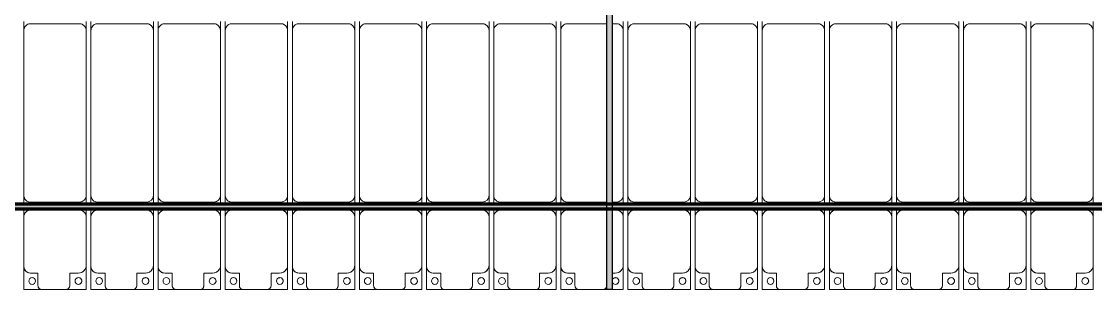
# Model space of a CAD drawing. Header units: millimetres. Extents: x -291190 to 146725, y 19759 to 185158.
# Drawn here: x -11923 to -3923, y 83792 to 85792 of the extents above; entities that cross this region are included whole.
import ezdxf

# ---------------------------------------------------------------- set-up
doc = ezdxf.new("R2010")
doc.units = ezdxf.units.MM
doc.layers.add('A-GENM', color=13, linetype='Continuous', lineweight=9)
doc.layers.add('S-BEAM', color=12, linetype='Continuous', lineweight=9)

# ---------------------------------------------------------------- blocks, each defined once
blk = doc.blocks.new('Dải phao đi lại kèm đỡ invester - DẢI PHAO ĐI LẠI-65799-KHUNG KẾT CẤU BÈ PIN 4')
at = {"layer": 'A-GENM', "color": 7}
for p, q in [((68758.4, 1312.2), (68911.8, 1312.2)), ((68758.4, 1129.7), (68758.4, 1312.2)), ((68758.4, 1312.2), (68758.4, 1129.7)), ((68911.8, 1312.2), (68758.4, 1312.2)), ((68881.8, 1282.2), (68881.8, 1189.7)), ((69088.2, 1312.2), (68911.8, 1312.2)), ((69088.2, 1312.2), (69223.4, 1312.2)), ((69223.4, 1312.2), (69088.2, 1312.2)), ((69118.2, 1189.7), (69118.2, 1282.2)), ((69223.4, 1312.2), (69223.4, 1139.7)), ((69223.4, 1139.7), (69223.4, 1312.2)), ((69258.4, 1312.2), (69411.8, 1312.2)), ((69258.4, 1129.7), (69258.4, 1312.2)), ((69258.4, 1312.2), (69258.4, 1129.7)), ((69411.8, 1312.2), (69258.4, 1312.2)), ((69381.8, 1282.2), (69381.8, 1189.7)), ((69588.2, 1312.2), (69411.8, 1312.2)), ((69588.2, 1312.2), (69723.4, 1312.2)), ((69723.4, 1312.2), (69588.2, 1312.2)), ((69618.2, 1189.7), (69618.2, 1282.2)), ((69723.4, 1312.2), (69723.4, 1139.7)), ((69723.4, 1139.7), (69723.4, 1312.2)), ((69758.4, 1312.2), (69911.8, 1312.2)), ((69758.4, 1129.7), (69758.4, 1312.2)), ((69758.4, 1312.2), (69758.4, 1129.7)), ((69911.8, 1312.2), (69758.4, 1312.2)), ((69881.8, 1282.2), (69881.8, 1189.7)), ((70088.2, 1312.2), (69911.8, 1312.2)), ((70088.2, 1312.2), (70223.4, 1312.2)), ((70223.4, 1312.2), (70088.2, 1312.2)), ((70118.2, 1189.7), (70118.2, 1282.2)), ((70223.4, 1312.2), (70223.4, 1139.7)), ((70223.4, 1139.7), (70223.4, 1312.2)), ((70258.4, 1312.2), (70411.8, 1312.2)), ((70258.4, 1129.7), (70258.4, 1312.2)), ((70258.4, 1312.2), (70258.4, 1129.7)), ((70411.8, 1312.2), (70258.4, 1312.2)), ((70381.8, 1282.2), (70381.8, 1189.7)), ((70588.2, 1312.2), (70411.8, 1312.2)), ((70588.2, 1312.2), (70723.4, 1312.2)), ((70723.4, 1312.2), (70588.2, 1312.2)), ((70618.2, 1189.7), (70618.2, 1282.2)), ((70723.4, 1312.2), (70723.4, 1139.7)), ((70723.4, 1139.7), (70723.4, 1312.2)), ((70758.4, 1312.2), (70911.8, 1312.2)), ((70758.4, 1129.7), (70758.4, 1312.2)), ((70758.4, 1312.2), (70758.4, 1129.7)), ((70911.8, 1312.2), (70758.4, 1312.2)), ((70881.8, 1282.2), (70881.8, 1189.7)), ((71088.2, 1312.2), (70911.8, 1312.2)), ((71088.2, 1312.2), (71223.4, 1312.2)), ((71223.4, 1312.2), (71088.2, 1312.2)), ((71118.2, 1189.7), (71118.2, 1282.2)), ((71223.4, 1312.2), (71223.4, 1139.7)), ((71223.4, 1139.7), (71223.4, 1312.2)), ((71258.4, 1312.2), (71411.8, 1312.2)), ((71258.4, 1129.7), (71258.4, 1312.2)), ((71258.4, 1312.2), (71258.4, 1129.7)), ((71411.8, 1312.2), (71258.4, 1312.2)), ((71381.8, 1282.2), (71381.8, 1189.7)), ((71588.2, 1312.2), (71411.8, 1312.2)), ((71588.2, 1312.2), (71723.4, 1312.2)), ((71723.4, 1312.2), (71588.2, 1312.2)), ((71618.2, 1189.7), (71618.2, 1282.2)), ((71723.4, 1312.2), (71723.4, 1139.7)), ((71723.4, 1139.7), (71723.4, 1312.2)), ((71758.4, 1312.2), (71911.8, 1312.2)), ((71758.4, 1129.7), (71758.4, 1312.2)), ((71758.4, 1312.2), (71758.4, 1129.7)), ((71911.8, 1312.2), (71758.4, 1312.2)), ((71881.8, 1282.2), (71881.8, 1189.7)), ((72088.2, 1312.2), (71911.8, 1312.2)), ((72088.2, 1312.2), (72223.4, 1312.2)), ((72223.4, 1312.2), (72088.2, 1312.2)), ((72118.2, 1189.7), (72118.2, 1282.2)), ((72223.4, 1312.2), (72223.4, 1139.7)), ((72223.4, 1139.7), (72223.4, 1312.2)), ((72258.4, 1312.2), (72341.4, 1312.2)), ((72258.4, 1129.7), (72258.4, 1312.2)), ((72258.4, 1312.2), (72258.4, 1129.7)), ((72341.4, 1312.2), (72258.4, 1312.2)), ((72381.4, 1312.2), (72411.8, 1312.2)), ((72411.8, 1312.2), (72381.4, 1312.2)), ((72381.8, 1282.2), (72381.8, 1189.7)), ((72588.2, 1312.2), (72411.8, 1312.2)), ((72588.2, 1312.2), (72723.4, 1312.2)), ((72723.4, 1312.2), (72588.2, 1312.2)), ((72618.2, 1189.7), (72618.2, 1282.2)), ((72723.4, 1312.2), (72723.4, 1139.7)), ((72723.4, 1139.7), (72723.4, 1312.2)), ((72758.4, 1312.2), (72911.8, 1312.2)), ((72758.4, 1129.7), (72758.4, 1312.2)), ((72758.4, 1312.2), (72758.4, 1129.7)), ((72911.8, 1312.2), (72758.4, 1312.2)), ((72881.8, 1282.2), (72881.8, 1189.7)), ((73088.2, 1312.2), (72911.8, 1312.2)), ((73088.2, 1312.2), (73223.4, 1312.2)), ((73223.4, 1312.2), (73088.2, 1312.2)), ((73118.2, 1189.7), (73118.2, 1282.2)), ((73223.4, 1312.2), (73223.4, 1139.7)), ((73223.4, 1139.7), (73223.4, 1312.2)), ((73258.4, 1312.2), (73411.8, 1312.2)), ((73258.4, 1129.7), (73258.4, 1312.2)), ((73258.4, 1312.2), (73258.4, 1129.7)), ((73411.8, 1312.2), (73258.4, 1312.2)), ((73381.8, 1282.2), (73381.8, 1189.7)), ((73588.2, 1312.2), (73411.8, 1312.2)), ((73588.2, 1312.2), (73723.4, 1312.2)), ((73723.4, 1312.2), (73588.2, 1312.2)), ((73618.2, 1189.7), (73618.2, 1282.2)), ((73723.4, 1312.2), (73723.4, 1139.7)), ((73723.4, 1139.7), (73723.4, 1312.2)), ((73758.4, 1312.2), (73911.8, 1312.2)), ((73758.4, 1129.7), (73758.4, 1312.2)), ((73758.4, 1312.2), (73758.4, 1129.7)), ((73911.8, 1312.2), (73758.4, 1312.2)), ((73881.8, 1282.2), (73881.8, 1189.7)), ((74088.2, 1312.2), (73911.8, 1312.2)), ((74088.2, 1312.2), (74223.4, 1312.2)), ((74223.4, 1312.2), (74088.2, 1312.2)), ((74118.2, 1189.7), (74118.2, 1282.2)), ((74223.4, 1312.2), (74223.4, 1139.7)), ((74223.4, 1139.7), (74223.4, 1312.2)), ((74258.4, 1312.2), (74411.8, 1312.2)), ((74258.4, 1129.7), (74258.4, 1312.2)), ((74258.4, 1312.2), (74258.4, 1129.7)), ((74411.8, 1312.2), (74258.4, 1312.2)), ((74381.8, 1282.2), (74381.8, 1189.7)), ((74588.2, 1312.2), (74411.8, 1312.2)), ((74588.2, 1312.2), (74723.4, 1312.2)), ((74723.4, 1312.2), (74588.2, 1312.2)), ((74618.2, 1189.7), (74618.2, 1282.2)), ((74723.4, 1312.2), (74723.4, 1139.7)), ((74723.4, 1139.7), (74723.4, 1312.2)), ((74758.4, 1312.2), (74911.8, 1312.2)), ((74758.4, 1129.7), (74758.4, 1312.2)), ((74758.4, 1312.2), (74758.4, 1129.7)), ((74911.8, 1312.2), (74758.4, 1312.2)), ((74881.8, 1282.2), (74881.8, 1189.7)), ((75088.2, 1312.2), (74911.8, 1312.2)), ((75088.2, 1312.2), (75223.4, 1312.2)), ((75223.4, 1312.2), (75088.2, 1312.2)), ((75118.2, 1189.7), (75118.2, 1282.2)), ((75223.4, 1312.2), (75223.4, 1139.7)), ((75223.4, 1139.7), (75223.4, 1312.2)), ((75258.4, 1312.2), (75411.8, 1312.2)), ((75258.4, 1129.7), (75258.4, 1312.2)), ((75258.4, 1312.2), (75258.4, 1129.7)), ((75411.8, 1312.2), (75258.4, 1312.2)), ((75381.8, 1282.2), (75381.8, 1189.7)), ((75588.2, 1312.2), (75411.8, 1312.2)), ((75588.2, 1312.2), (75723.4, 1312.2)), ((75723.4, 1312.2), (75588.2, 1312.2)), ((75618.2, 1189.7), (75618.2, 1282.2)), ((75723.4, 1312.2), (75723.4, 1139.7)), ((75723.4, 1139.7), (75723.4, 1312.2)), ((75758.4, 1312.2), (75911.8, 1312.2)), ((75758.4, 1129.7), (75758.4, 1312.2)), ((75758.4, 1312.2), (75758.4, 1129.7)), ((75911.8, 1312.2), (75758.4, 1312.2)), ((75881.8, 1282.2), (75881.8, 1189.7)), ((76088.2, 1312.2), (75911.8, 1312.2)), ((76088.2, 1312.2), (76223.4, 1312.2)), ((76223.4, 1312.2), (76088.2, 1312.2)), ((76118.2, 1189.7), (76118.2, 1282.2)), ((76223.4, 1312.2), (76223.4, 1139.7)), ((76223.4, 1139.7), (76223.4, 1312.2)), ((76258.4, 1312.2), (76411.8, 1312.2)), ((76258.4, 1129.7), (76258.4, 1312.2)), ((76258.4, 1312.2), (76258.4, 1129.7)), ((76411.8, 1312.2), (76258.4, 1312.2)), ((76381.8, 1282.2), (76381.8, 1189.7)), ((76588.2, 1312.2), (76411.8, 1312.2)), ((76588.2, 1312.2), (76723.4, 1312.2)), ((76723.4, 1312.2), (76588.2, 1312.2)), ((76618.2, 1189.7), (76618.2, 1282.2)), ((76723.4, 1312.2), (76723.4, 1139.7)), ((76723.4, 1139.7), (76723.4, 1312.2)), ((68758.4, 1129.7), (68758.4, 769.7)), ((68881.8, 1189.7), (68818.4, 1189.7)), ((69173.4, 1189.7), (69118.2, 1189.7)), ((69223.4, 769.7), (69223.4, 1139.7)), ((69258.4, 1129.7), (69258.4, 769.7)), ((69381.8, 1189.7), (69318.4, 1189.7)), ((69673.4, 1189.7), (69618.2, 1189.7)), ((69723.4, 769.7), (69723.4, 1139.7)), ((69758.4, 1129.7), (69758.4, 769.7)), ((69881.8, 1189.7), (69818.4, 1189.7)), ((70173.4, 1189.7), (70118.2, 1189.7)), ((70223.4, 769.7), (70223.4, 1139.7)), ((70258.4, 1129.7), (70258.4, 769.7)), ((70381.8, 1189.7), (70318.4, 1189.7)), ((70673.4, 1189.7), (70618.2, 1189.7)), ((70723.4, 769.7), (70723.4, 1139.7)), ((70758.4, 1129.7), (70758.4, 769.7)), ((70881.8, 1189.7), (70818.4, 1189.7)), ((71173.4, 1189.7), (71118.2, 1189.7)), ((71223.4, 769.7), (71223.4, 1139.7)), ((71258.4, 1129.7), (71258.4, 769.7)), ((71381.8, 1189.7), (71318.4, 1189.7)), ((71673.4, 1189.7), (71618.2, 1189.7)), ((71723.4, 769.7), (71723.4, 1139.7)), ((71758.4, 1129.7), (71758.4, 769.7)), ((71881.8, 1189.7), (71818.4, 1189.7)), ((72173.4, 1189.7), (72118.2, 1189.7)), ((72223.4, 769.7), (72223.4, 1139.7)), ((72258.4, 1129.7), (72258.4, 769.7)), ((72341.4, 1189.7), (72318.4, 1189.7)), ((72673.4, 1189.7), (72618.2, 1189.7)), ((72723.4, 769.7), (72723.4, 1139.7)), ((72758.4, 1129.7), (72758.4, 769.7)), ((72881.8, 1189.7), (72818.4, 1189.7)), ((73173.4, 1189.7), (73118.2, 1189.7)), ((73223.4, 769.7), (73223.4, 1139.7)), ((73258.4, 1129.7), (73258.4, 769.7)), ((73381.8, 1189.7), (73318.4, 1189.7)), ((73673.4, 1189.7), (73618.2, 1189.7)), ((73723.4, 769.7), (73723.4, 1139.7)), ((73758.4, 1129.7), (73758.4, 769.7)), ((73881.8, 1189.7), (73818.4, 1189.7)), ((74173.4, 1189.7), (74118.2, 1189.7)), ((74223.4, 769.7), (74223.4, 1139.7)), ((74258.4, 1129.7), (74258.4, 769.7)), ((74381.8, 1189.7), (74318.4, 1189.7)), ((74673.4, 1189.7), (74618.2, 1189.7)), ((74723.4, 769.7), (74723.4, 1139.7)), ((74758.4, 1129.7), (74758.4, 769.7)), ((74881.8, 1189.7), (74818.4, 1189.7)), ((75173.4, 1189.7), (75118.2, 1189.7)), ((75223.4, 769.7), (75223.4, 1139.7)), ((75258.4, 1129.7), (75258.4, 769.7)), ((75381.8, 1189.7), (75318.4, 1189.7)), ((75673.4, 1189.7), (75618.2, 1189.7)), ((75723.4, 769.7), (75723.4, 1139.7)), ((75758.4, 1129.7), (75758.4, 769.7)), ((75881.8, 1189.7), (75818.4, 1189.7)), ((76173.4, 1189.7), (76118.2, 1189.7)), ((76223.4, 769.7), (76223.4, 1139.7)), ((76258.4, 1129.7), (76258.4, 769.7)), ((76381.8, 1189.7), (76318.4, 1189.7)), ((76673.4, 1189.7), (76618.2, 1189.7)), ((76723.4, 769.7), (76723.4, 1139.7)), ((68758.4, 712.9), (68758.4, 769.7)), ((68758.4, 712.9), (68758.4, 769.7)), ((69223.4, 769.7), (69223.4, 712.9)), ((69223.4, 769.7), (69223.4, 712.9)), ((69258.4, 712.9), (69258.4, 769.7)), ((69258.4, 712.9), (69258.4, 769.7)), ((69723.4, 769.7), (69723.4, 712.9)), ((69723.4, 769.7), (69723.4, 712.9)), ((69758.4, 712.9), (69758.4, 769.7)), ((69758.4, 712.9), (69758.4, 769.7)), ((70223.4, 769.7), (70223.4, 712.9)), ((70223.4, 769.7), (70223.4, 712.9)), ((70258.4, 712.9), (70258.4, 769.7)), ((70258.4, 712.9), (70258.4, 769.7)), ((70723.4, 769.7), (70723.4, 712.9)), ((70723.4, 769.7), (70723.4, 712.9)), ((70758.4, 712.9), (70758.4, 769.7)), ((70758.4, 712.9), (70758.4, 769.7)), ((71223.4, 769.7), (71223.4, 712.9)), ((71223.4, 769.7), (71223.4, 712.9)), ((71258.4, 712.9), (71258.4, 769.7)), ((71258.4, 712.9), (71258.4, 769.7)), ((71723.4, 769.7), (71723.4, 712.9)), ((71723.4, 769.7), (71723.4, 712.9)), ((71758.4, 712.9), (71758.4, 769.7)), ((71758.4, 712.9), (71758.4, 769.7)), ((72223.4, 769.7), (72223.4, 712.9)), ((72223.4, 769.7), (72223.4, 712.9)), ((72258.4, 712.9), (72258.4, 769.7)), ((72258.4, 712.9), (72258.4, 769.7)), ((72723.4, 769.7), (72723.4, 712.9)), ((72723.4, 769.7), (72723.4, 712.9)), ((72758.4, 712.9), (72758.4, 769.7)), ((72758.4, 712.9), (72758.4, 769.7)), ((73223.4, 769.7), (73223.4, 712.9)), ((73223.4, 769.7), (73223.4, 712.9)), ((73258.4, 712.9), (73258.4, 769.7)), ((73258.4, 712.9), (73258.4, 769.7)), ((73723.4, 769.7), (73723.4, 712.9)), ((73723.4, 769.7), (73723.4, 712.9)), ((73758.4, 712.9), (73758.4, 769.7)), ((73758.4, 712.9), (73758.4, 769.7)), ((74223.4, 769.7), (74223.4, 712.9)), ((74223.4, 769.7), (74223.4, 712.9)), ((74258.4, 712.9), (74258.4, 769.7)), ((74258.4, 712.9), (74258.4, 769.7)), ((74723.4, 769.7), (74723.4, 712.9)), ((74723.4, 769.7), (74723.4, 712.9)), ((74758.4, 712.9), (74758.4, 769.7)), ((74758.4, 712.9), (74758.4, 769.7)), ((75223.4, 769.7), (75223.4, 712.9)), ((75223.4, 769.7), (75223.4, 712.9)), ((75258.4, 712.9), (75258.4, 769.7)), ((75258.4, 712.9), (75258.4, 769.7)), ((75723.4, 769.7), (75723.4, 712.9)), ((75723.4, 769.7), (75723.4, 712.9)), ((75758.4, 712.9), (75758.4, 769.7)), ((75758.4, 712.9), (75758.4, 769.7)), ((76223.4, 769.7), (76223.4, 712.9)), ((76223.4, 769.7), (76223.4, 712.9)), ((76258.4, 712.9), (76258.4, 769.7)), ((76258.4, 712.9), (76258.4, 769.7)), ((76723.4, 769.7), (76723.4, 712.9)), ((76723.4, 769.7), (76723.4, 712.9)), ((68758.4, 610.3), (68758.4, 672.9)), ((68758.4, 610.3), (68758.4, 672.9)), ((68808.4, 719.7), (69173.4, 719.7)), ((69173.4, 660.3), (68808.4, 660.3)), ((69223.4, 672.9), (69223.4, 610.3)), ((69223.4, 672.9), (69223.4, 610.3)), ((69258.4, 610.3), (69258.4, 672.9)), ((69258.4, 610.3), (69258.4, 672.9)), ((69308.4, 719.7), (69673.4, 719.7)), ((69673.4, 660.3), (69308.4, 660.3)), ((69723.4, 672.9), (69723.4, 610.3)), ((69723.4, 672.9), (69723.4, 610.3)), ((69758.4, 610.3), (69758.4, 672.9)), ((69758.4, 610.3), (69758.4, 672.9)), ((69808.4, 719.7), (70173.4, 719.7)), ((70173.4, 660.3), (69808.4, 660.3)), ((70223.4, 672.9), (70223.4, 610.3)), ((70223.4, 672.9), (70223.4, 610.3)), ((70258.4, 610.3), (70258.4, 672.9)), ((70258.4, 610.3), (70258.4, 672.9)), ((70308.4, 719.7), (70673.4, 719.7)), ((70673.4, 660.3), (70308.4, 660.3)), ((70723.4, 672.9), (70723.4, 610.3)), ((70723.4, 672.9), (70723.4, 610.3)), ((70758.4, 610.3), (70758.4, 672.9)), ((70758.4, 610.3), (70758.4, 672.9)), ((70808.4, 719.7), (71173.4, 719.7)), ((71173.4, 660.3), (70808.4, 660.3)), ((71223.4, 672.9), (71223.4, 610.3)), ((71223.4, 672.9), (71223.4, 610.3)), ((71258.4, 610.3), (71258.4, 672.9)), ((71258.4, 610.3), (71258.4, 672.9)), ((71308.4, 719.7), (71673.4, 719.7)), ((71673.4, 660.3), (71308.4, 660.3)), ((71723.4, 672.9), (71723.4, 610.3)), ((71723.4, 672.9), (71723.4, 610.3)), ((71758.4, 610.3), (71758.4, 672.9)), ((71758.4, 610.3), (71758.4, 672.9)), ((71808.4, 719.7), (72173.4, 719.7)), ((72173.4, 660.3), (71808.4, 660.3)), ((72223.4, 672.9), (72223.4, 610.3)), ((72223.4, 672.9), (72223.4, 610.3)), ((72258.4, 610.3), (72258.4, 672.9)), ((72258.4, 610.3), (72258.4, 672.9)), ((72308.4, 719.7), (72341.4, 719.7)), ((72341.4, 660.3), (72308.4, 660.3)), ((72381.4, 719.7), (72673.4, 719.7)), ((72673.4, 660.3), (72381.4, 660.3)), ((72723.4, 672.9), (72723.4, 610.3)), ((72723.4, 672.9), (72723.4, 610.3)), ((72758.4, 610.3), (72758.4, 672.9)), ((72758.4, 610.3), (72758.4, 672.9)), ((72808.4, 719.7), (73173.4, 719.7)), ((73173.4, 660.3), (72808.4, 660.3)), ((73223.4, 672.9), (73223.4, 610.3)), ((73223.4, 672.9), (73223.4, 610.3)), ((73258.4, 610.3), (73258.4, 672.9)), ((73258.4, 610.3), (73258.4, 672.9)), ((73308.4, 719.7), (73673.4, 719.7)), ((73673.4, 660.3), (73308.4, 660.3)), ((73723.4, 672.9), (73723.4, 610.3)), ((73723.4, 672.9), (73723.4, 610.3)), ((73758.4, 610.3), (73758.4, 672.9)), ((73758.4, 610.3), (73758.4, 672.9)), ((73808.4, 719.7), (74173.4, 719.7)), ((74173.4, 660.3), (73808.4, 660.3)), ((74223.4, 672.9), (74223.4, 610.3)), ((74223.4, 672.9), (74223.4, 610.3)), ((74258.4, 610.3), (74258.4, 672.9)), ((74258.4, 610.3), (74258.4, 672.9)), ((74308.4, 719.7), (74673.4, 719.7)), ((74673.4, 660.3), (74308.4, 660.3)), ((74723.4, 672.9), (74723.4, 610.3)), ((74723.4, 672.9), (74723.4, 610.3)), ((74758.4, 610.3), (74758.4, 672.9)), ((74758.4, 610.3), (74758.4, 672.9)), ((74808.4, 719.7), (75173.4, 719.7)), ((75173.4, 660.3), (74808.4, 660.3)), ((75223.4, 672.9), (75223.4, 610.3)), ((75223.4, 672.9), (75223.4, 610.3)), ((75258.4, 610.3), (75258.4, 672.9)), ((75258.4, 610.3), (75258.4, 672.9)), ((75308.4, 719.7), (75673.4, 719.7)), ((75673.4, 660.3), (75308.4, 660.3)), ((75723.4, 672.9), (75723.4, 610.3)), ((75723.4, 672.9), (75723.4, 610.3)), ((75758.4, 610.3), (75758.4, 672.9)), ((75758.4, 610.3), (75758.4, 672.9)), ((75808.4, 719.7), (76173.4, 719.7)), ((76173.4, 660.3), (75808.4, 660.3)), ((76223.4, 672.9), (76223.4, 610.3)), ((76223.4, 672.9), (76223.4, 610.3)), ((76258.4, 610.3), (76258.4, 672.9)), ((76258.4, 610.3), (76258.4, 672.9)), ((76308.4, 719.7), (76673.4, 719.7)), ((76673.4, 660.3), (76308.4, 660.3)), ((76723.4, 672.9), (76723.4, 610.3)), ((76723.4, 672.9), (76723.4, 610.3)), ((68758.4, 610.3), (68758.4, -620.3)), ((69223.4, -620.3), (69223.4, 610.3)), ((69258.4, 610.3), (69258.4, -620.3)), ((69723.4, -620.3), (69723.4, 610.3)), ((69758.4, 610.3), (69758.4, -620.3)), ((70223.4, -620.3), (70223.4, 610.3)), ((70258.4, 610.3), (70258.4, -620.3)), ((70723.4, -620.3), (70723.4, 610.3)), ((70758.4, 610.3), (70758.4, -620.3)), ((71223.4, -620.3), (71223.4, 610.3)), ((71258.4, 610.3), (71258.4, -620.3)), ((71723.4, -620.3), (71723.4, 610.3)), ((71758.4, 610.3), (71758.4, -620.3)), ((72223.4, -620.3), (72223.4, 610.3)), ((72258.4, 610.3), (72258.4, -620.3)), ((72723.4, -620.3), (72723.4, 610.3)), ((72758.4, 610.3), (72758.4, -620.3)), ((73223.4, -620.3), (73223.4, 610.3)), ((73258.4, 610.3), (73258.4, -620.3)), ((73723.4, -620.3), (73723.4, 610.3)), ((73758.4, 610.3), (73758.4, -620.3)), ((74223.4, -620.3), (74223.4, 610.3)), ((74258.4, 610.3), (74258.4, -620.3)), ((74723.4, -620.3), (74723.4, 610.3)), ((74758.4, 610.3), (74758.4, -620.3)), ((75223.4, -620.3), (75223.4, 610.3)), ((75258.4, 610.3), (75258.4, -620.3)), ((75723.4, -620.3), (75723.4, 610.3)), ((75758.4, 610.3), (75758.4, -620.3)), ((76223.4, -620.3), (76223.4, 610.3)), ((76258.4, 610.3), (76258.4, -620.3)), ((76723.4, -620.3), (76723.4, 610.3)), ((68758.4, -687.1), (68758.4, -620.3)), ((68758.4, -687.1), (68758.4, -620.3)), ((69223.4, -620.3), (69223.4, -687.1)), ((69223.4, -620.3), (69223.4, -687.1)), ((69258.4, -687.1), (69258.4, -620.3)), ((69258.4, -687.1), (69258.4, -620.3)), ((69723.4, -620.3), (69723.4, -687.1)), ((69723.4, -620.3), (69723.4, -687.1)), ((69758.4, -687.1), (69758.4, -620.3)), ((69758.4, -687.1), (69758.4, -620.3)), ((70223.4, -620.3), (70223.4, -687.1)), ((70223.4, -620.3), (70223.4, -687.1)), ((70258.4, -687.1), (70258.4, -620.3)), ((70258.4, -687.1), (70258.4, -620.3)), ((70723.4, -620.3), (70723.4, -687.1)), ((70723.4, -620.3), (70723.4, -687.1)), ((70758.4, -687.1), (70758.4, -620.3)), ((70758.4, -687.1), (70758.4, -620.3)), ((71223.4, -620.3), (71223.4, -687.1)), ((71223.4, -620.3), (71223.4, -687.1)), ((71258.4, -687.1), (71258.4, -620.3)), ((71258.4, -687.1), (71258.4, -620.3)), ((71723.4, -620.3), (71723.4, -687.1)), ((71723.4, -620.3), (71723.4, -687.1)), ((71758.4, -687.1), (71758.4, -620.3)), ((71758.4, -687.1), (71758.4, -620.3)), ((72223.4, -620.3), (72223.4, -687.1)), ((72223.4, -620.3), (72223.4, -687.1)), ((72258.4, -687.1), (72258.4, -620.3)), ((72258.4, -687.1), (72258.4, -620.3)), ((72723.4, -620.3), (72723.4, -687.1)), ((72723.4, -620.3), (72723.4, -687.1)), ((72758.4, -687.1), (72758.4, -620.3)), ((72758.4, -687.1), (72758.4, -620.3)), ((73223.4, -620.3), (73223.4, -687.1)), ((73223.4, -620.3), (73223.4, -687.1)), ((73258.4, -687.1), (73258.4, -620.3)), ((73258.4, -687.1), (73258.4, -620.3)), ((73723.4, -620.3), (73723.4, -687.1)), ((73723.4, -620.3), (73723.4, -687.1)), ((73758.4, -687.1), (73758.4, -620.3)), ((73758.4, -687.1), (73758.4, -620.3)), ((74223.4, -620.3), (74223.4, -687.1)), ((74223.4, -620.3), (74223.4, -687.1)), ((74258.4, -687.1), (74258.4, -620.3)), ((74258.4, -687.1), (74258.4, -620.3)), ((74723.4, -620.3), (74723.4, -687.1)), ((74723.4, -620.3), (74723.4, -687.1)), ((74758.4, -687.1), (74758.4, -620.3)), ((74758.4, -687.1), (74758.4, -620.3)), ((75223.4, -620.3), (75223.4, -687.1)), ((75223.4, -620.3), (75223.4, -687.1)), ((75258.4, -687.1), (75258.4, -620.3)), ((75258.4, -687.1), (75258.4, -620.3)), ((75723.4, -620.3), (75723.4, -687.1)), ((75723.4, -620.3), (75723.4, -687.1)), ((75758.4, -687.1), (75758.4, -620.3)), ((75758.4, -687.1), (75758.4, -620.3)), ((76223.4, -620.3), (76223.4, -687.1)), ((76223.4, -620.3), (76223.4, -687.1)), ((76258.4, -687.1), (76258.4, -620.3)), ((76258.4, -687.1), (76258.4, -620.3)), ((76723.4, -620.3), (76723.4, -687.1)), ((76723.4, -620.3), (76723.4, -687.1)), ((68808.4, -670.3), (69173.4, -670.3)), ((69308.4, -670.3), (69673.4, -670.3)), ((69808.4, -670.3), (70173.4, -670.3)), ((70308.4, -670.3), (70673.4, -670.3)), ((70808.4, -670.3), (71173.4, -670.3)), ((71308.4, -670.3), (71673.4, -670.3)), ((71808.4, -670.3), (72173.4, -670.3)), ((72308.4, -670.3), (72341.4, -670.3)), ((72381.4, -670.3), (72673.4, -670.3)), ((72808.4, -670.3), (73173.4, -670.3)), ((73308.4, -670.3), (73673.4, -670.3)), ((73808.4, -670.3), (74173.4, -670.3)), ((74308.4, -670.3), (74673.4, -670.3)), ((74808.4, -670.3), (75173.4, -670.3)), ((75308.4, -670.3), (75673.4, -670.3)), ((75808.4, -670.3), (76173.4, -670.3)), ((76308.4, -670.3), (76673.4, -670.3))]:
    blk.add_line(p, q, dxfattribs=at)
for centre, radius, start, end in [((68911.8, 1282.2), 30, 90, 180), ((68911.8, 1282.2), 30, 105, 165), ((68911.8, 1282.2), 30, 135, 165), ((68911.8, 1282.2), 30, 135, 165), ((68911.8, 1282.2), 30, 105, 120), ((68911.8, 1282.2), 30, 105, 120), ((69088.2, 1282.2), 30, 360, 90), ((69088.2, 1282.2), 30, 60, 75), ((69088.2, 1282.2), 30, 15, 75), ((69088.2, 1282.2), 30, 60, 75), ((69088.2, 1282.2), 30, 15, 30), ((69088.2, 1282.2), 30, 15, 30), ((69411.8, 1282.2), 30, 90, 180), ((69411.8, 1282.2), 30, 105, 165), ((69411.8, 1282.2), 30, 135, 165), ((69411.8, 1282.2), 30, 135, 165), ((69411.8, 1282.2), 30, 105, 120), ((69411.8, 1282.2), 30, 105, 120), ((69588.2, 1282.2), 30, 360, 90), ((69588.2, 1282.2), 30, 60, 75), ((69588.2, 1282.2), 30, 15, 75), ((69588.2, 1282.2), 30, 60, 75), ((69588.2, 1282.2), 30, 15, 30), ((69588.2, 1282.2), 30, 15, 30), ((69911.8, 1282.2), 30, 90, 180), ((69911.8, 1282.2), 30, 105, 165), ((69911.8, 1282.2), 30, 135, 165), ((69911.8, 1282.2), 30, 135, 165), ((69911.8, 1282.2), 30, 105, 120), ((69911.8, 1282.2), 30, 105, 120), ((70088.2, 1282.2), 30, 360, 90), ((70088.2, 1282.2), 30, 60, 75), ((70088.2, 1282.2), 30, 15, 75), ((70088.2, 1282.2), 30, 60, 75), ((70088.2, 1282.2), 30, 15, 30), ((70088.2, 1282.2), 30, 15, 30), ((70411.8, 1282.2), 30, 90, 180), ((70411.8, 1282.2), 30, 105, 165), ((70411.8, 1282.2), 30, 135, 165), ((70411.8, 1282.2), 30, 135, 165), ((70411.8, 1282.2), 30, 105, 120), ((70411.8, 1282.2), 30, 105, 120), ((70588.2, 1282.2), 30, 360, 90), ((70588.2, 1282.2), 30, 60, 75), ((70588.2, 1282.2), 30, 15, 75), ((70588.2, 1282.2), 30, 60, 75), ((70588.2, 1282.2), 30, 15, 30), ((70588.2, 1282.2), 30, 15, 30), ((70911.8, 1282.2), 30, 90, 180), ((70911.8, 1282.2), 30, 105, 165), ((70911.8, 1282.2), 30, 135, 165), ((70911.8, 1282.2), 30, 135, 165), ((70911.8, 1282.2), 30, 105, 120), ((70911.8, 1282.2), 30, 105, 120), ((71088.2, 1282.2), 30, 360, 90), ((71088.2, 1282.2), 30, 60, 75), ((71088.2, 1282.2), 30, 15, 75), ((71088.2, 1282.2), 30, 60, 75), ((71088.2, 1282.2), 30, 15, 30), ((71088.2, 1282.2), 30, 15, 30), ((71411.8, 1282.2), 30, 90, 180), ((71411.8, 1282.2), 30, 105, 165), ((71411.8, 1282.2), 30, 135, 165), ((71411.8, 1282.2), 30, 135, 165), ((71411.8, 1282.2), 30, 105, 120), ((71411.8, 1282.2), 30, 105, 120), ((71588.2, 1282.2), 30, 360, 90), ((71588.2, 1282.2), 30, 60, 75), ((71588.2, 1282.2), 30, 15, 75), ((71588.2, 1282.2), 30, 60, 75), ((71588.2, 1282.2), 30, 15, 30), ((71588.2, 1282.2), 30, 15, 30), ((71911.8, 1282.2), 30, 90, 180), ((71911.8, 1282.2), 30, 105, 165), ((71911.8, 1282.2), 30, 135, 165), ((71911.8, 1282.2), 30, 135, 165), ((71911.8, 1282.2), 30, 105, 120), ((71911.8, 1282.2), 30, 105, 120), ((72088.2, 1282.2), 30, 360, 90), ((72088.2, 1282.2), 30, 60, 75), ((72088.2, 1282.2), 30, 15, 75), ((72088.2, 1282.2), 30, 60, 75), ((72088.2, 1282.2), 30, 15, 30), ((72088.2, 1282.2), 30, 15, 30), ((72411.8, 1282.2), 30, 90, 180), ((72411.8, 1282.2), 30, 105, 165), ((72411.8, 1282.2), 30, 135, 165), ((72411.8, 1282.2), 30, 135, 165), ((72411.8, 1282.2), 30, 105, 120), ((72411.8, 1282.2), 30, 105, 120), ((72588.2, 1282.2), 30, 360, 90), ((72588.2, 1282.2), 30, 60, 75), ((72588.2, 1282.2), 30, 15, 75), ((72588.2, 1282.2), 30, 60, 75), ((72588.2, 1282.2), 30, 15, 30), ((72588.2, 1282.2), 30, 15, 30), ((72911.8, 1282.2), 30, 90, 180), ((72911.8, 1282.2), 30, 105, 165), ((72911.8, 1282.2), 30, 135, 165), ((72911.8, 1282.2), 30, 135, 165), ((72911.8, 1282.2), 30, 105, 120), ((72911.8, 1282.2), 30, 105, 120), ((73088.2, 1282.2), 30, 360, 90), ((73088.2, 1282.2), 30, 60, 75), ((73088.2, 1282.2), 30, 15, 75), ((73088.2, 1282.2), 30, 60, 75), ((73088.2, 1282.2), 30, 15, 30), ((73088.2, 1282.2), 30, 15, 30), ((73411.8, 1282.2), 30, 90, 180), ((73411.8, 1282.2), 30, 105, 165), ((73411.8, 1282.2), 30, 135, 165), ((73411.8, 1282.2), 30, 135, 165), ((73411.8, 1282.2), 30, 105, 120), ((73411.8, 1282.2), 30, 105, 120), ((73588.2, 1282.2), 30, 360, 90), ((73588.2, 1282.2), 30, 60, 75), ((73588.2, 1282.2), 30, 15, 75), ((73588.2, 1282.2), 30, 60, 75), ((73588.2, 1282.2), 30, 15, 30), ((73588.2, 1282.2), 30, 15, 30), ((73911.8, 1282.2), 30, 90, 180), ((73911.8, 1282.2), 30, 105, 165), ((73911.8, 1282.2), 30, 135, 165), ((73911.8, 1282.2), 30, 135, 165), ((73911.8, 1282.2), 30, 105, 120), ((73911.8, 1282.2), 30, 105, 120), ((74088.2, 1282.2), 30, 360, 90), ((74088.2, 1282.2), 30, 60, 75), ((74088.2, 1282.2), 30, 15, 75), ((74088.2, 1282.2), 30, 60, 75), ((74088.2, 1282.2), 30, 15, 30), ((74088.2, 1282.2), 30, 15, 30), ((74411.8, 1282.2), 30, 90, 180), ((74411.8, 1282.2), 30, 105, 165), ((74411.8, 1282.2), 30, 135, 165), ((74411.8, 1282.2), 30, 135, 165), ((74411.8, 1282.2), 30, 105, 120), ((74411.8, 1282.2), 30, 105, 120), ((74588.2, 1282.2), 30, 360, 90), ((74588.2, 1282.2), 30, 60, 75), ((74588.2, 1282.2), 30, 15, 75), ((74588.2, 1282.2), 30, 60, 75), ((74588.2, 1282.2), 30, 15, 30), ((74588.2, 1282.2), 30, 15, 30), ((74911.8, 1282.2), 30, 90, 180), ((74911.8, 1282.2), 30, 105, 165), ((74911.8, 1282.2), 30, 135, 165), ((74911.8, 1282.2), 30, 135, 165), ((74911.8, 1282.2), 30, 105, 120), ((74911.8, 1282.2), 30, 105, 120), ((75088.2, 1282.2), 30, 360, 90), ((75088.2, 1282.2), 30, 60, 75), ((75088.2, 1282.2), 30, 15, 75), ((75088.2, 1282.2), 30, 60, 75), ((75088.2, 1282.2), 30, 15, 30), ((75088.2, 1282.2), 30, 15, 30), ((75411.8, 1282.2), 30, 90, 180), ((75411.8, 1282.2), 30, 105, 165), ((75411.8, 1282.2), 30, 135, 165), ((75411.8, 1282.2), 30, 135, 165), ((75411.8, 1282.2), 30, 105, 120), ((75411.8, 1282.2), 30, 105, 120), ((75588.2, 1282.2), 30, 360, 90), ((75588.2, 1282.2), 30, 60, 75), ((75588.2, 1282.2), 30, 15, 75), ((75588.2, 1282.2), 30, 60, 75), ((75588.2, 1282.2), 30, 15, 30), ((75588.2, 1282.2), 30, 15, 30), ((75911.8, 1282.2), 30, 90, 180), ((75911.8, 1282.2), 30, 105, 165), ((75911.8, 1282.2), 30, 135, 165), ((75911.8, 1282.2), 30, 135, 165), ((75911.8, 1282.2), 30, 105, 120), ((75911.8, 1282.2), 30, 105, 120), ((76088.2, 1282.2), 30, 360, 90), ((76088.2, 1282.2), 30, 60, 75), ((76088.2, 1282.2), 30, 15, 75), ((76088.2, 1282.2), 30, 60, 75), ((76088.2, 1282.2), 30, 15, 30), ((76088.2, 1282.2), 30, 15, 30), ((76411.8, 1282.2), 30, 90, 180), ((76411.8, 1282.2), 30, 105, 165), ((76411.8, 1282.2), 30, 135, 165), ((76411.8, 1282.2), 30, 135, 165), ((76411.8, 1282.2), 30, 105, 120), ((76411.8, 1282.2), 30, 105, 120), ((76588.2, 1282.2), 30, 360, 90), ((76588.2, 1282.2), 30, 60, 75), ((76588.2, 1282.2), 30, 15, 75), ((76588.2, 1282.2), 30, 60, 75), ((76588.2, 1282.2), 30, 15, 30), ((76588.2, 1282.2), 30, 15, 30), ((68816.8, 1248.6), 25, 90, 270), ((68816.8, 1248.6), 25, 90, 255), ((68816.8, 1248.6), 25, 270, 90), ((68816.8, 1248.6), 25, 0, 90), ((68816.8, 1248.6), 25, 270, 285), ((68816.8, 1248.6), 25, 300, 345), ((69161.8, 1248.6), 25, 90, 270), ((69161.8, 1248.6), 25, 90, 180), ((69161.8, 1248.6), 25, 195, 255), ((69161.8, 1248.6), 25, 270, 90), ((69161.8, 1248.6), 25, 270, 90), ((69316.8, 1248.6), 25, 90, 270), ((69316.8, 1248.6), 25, 90, 255), ((69316.8, 1248.6), 25, 270, 90), ((69316.8, 1248.6), 25, 0, 90), ((69316.8, 1248.6), 25, 270, 285), ((69316.8, 1248.6), 25, 300, 345), ((69661.8, 1248.6), 25, 90, 270), ((69661.8, 1248.6), 25, 90, 180), ((69661.8, 1248.6), 25, 195, 255), ((69661.8, 1248.6), 25, 270, 90), ((69661.8, 1248.6), 25, 270, 90), ((69816.8, 1248.6), 25, 90, 270), ((69816.8, 1248.6), 25, 90, 255), ((69816.8, 1248.6), 25, 270, 90), ((69816.8, 1248.6), 25, 0, 90), ((69816.8, 1248.6), 25, 270, 285), ((69816.8, 1248.6), 25, 300, 345), ((70161.8, 1248.6), 25, 90, 270), ((70161.8, 1248.6), 25, 90, 180), ((70161.8, 1248.6), 25, 195, 255), ((70161.8, 1248.6), 25, 270, 90), ((70161.8, 1248.6), 25, 270, 90), ((70316.8, 1248.6), 25, 90, 270), ((70316.8, 1248.6), 25, 90, 255), ((70316.8, 1248.6), 25, 270, 90), ((70316.8, 1248.6), 25, 0, 90), ((70316.8, 1248.6), 25, 270, 285), ((70316.8, 1248.6), 25, 300, 345), ((70661.8, 1248.6), 25, 90, 270), ((70661.8, 1248.6), 25, 90, 180), ((70661.8, 1248.6), 25, 195, 255), ((70661.8, 1248.6), 25, 270, 90), ((70661.8, 1248.6), 25, 270, 90), ((70816.8, 1248.6), 25, 90, 270), ((70816.8, 1248.6), 25, 90, 255), ((70816.8, 1248.6), 25, 270, 90), ((70816.8, 1248.6), 25, 0, 90), ((70816.8, 1248.6), 25, 270, 285), ((70816.8, 1248.6), 25, 300, 345), ((71161.8, 1248.6), 25, 90, 270), ((71161.8, 1248.6), 25, 90, 180), ((71161.8, 1248.6), 25, 195, 255), ((71161.8, 1248.6), 25, 270, 90), ((71161.8, 1248.6), 25, 270, 90), ((71316.8, 1248.6), 25, 90, 270), ((71316.8, 1248.6), 25, 90, 255), ((71316.8, 1248.6), 25, 270, 90), ((71316.8, 1248.6), 25, 0, 90), ((71316.8, 1248.6), 25, 270, 285), ((71316.8, 1248.6), 25, 300, 345), ((71661.8, 1248.6), 25, 90, 270), ((71661.8, 1248.6), 25, 90, 180), ((71661.8, 1248.6), 25, 195, 255), ((71661.8, 1248.6), 25, 270, 90), ((71661.8, 1248.6), 25, 270, 90), ((71816.8, 1248.6), 25, 90, 270), ((71816.8, 1248.6), 25, 90, 255), ((71816.8, 1248.6), 25, 270, 90), ((71816.8, 1248.6), 25, 0, 90), ((71816.8, 1248.6), 25, 270, 285), ((71816.8, 1248.6), 25, 300, 345), ((72161.8, 1248.6), 25, 90, 270), ((72161.8, 1248.6), 25, 90, 180), ((72161.8, 1248.6), 25, 195, 255), ((72161.8, 1248.6), 25, 270, 90), ((72161.8, 1248.6), 25, 270, 90), ((72316.8, 1248.6), 25, 90, 270), ((72316.8, 1248.6), 25, 90, 255), ((72316.8, 1248.6), 25, 15, 90), ((72316.8, 1248.6), 25, 15, 90), ((72316.8, 1248.6), 25, 270, 345), ((72316.8, 1248.6), 25, 270, 285), ((72316.8, 1248.6), 25, 300, 345), ((72661.8, 1248.6), 25, 90, 270), ((72661.8, 1248.6), 25, 90, 180), ((72661.8, 1248.6), 25, 195, 255), ((72661.8, 1248.6), 25, 270, 90), ((72661.8, 1248.6), 25, 270, 90), ((72816.8, 1248.6), 25, 90, 270), ((72816.8, 1248.6), 25, 90, 255), ((72816.8, 1248.6), 25, 270, 90), ((72816.8, 1248.6), 25, 0, 90), ((72816.8, 1248.6), 25, 270, 285), ((72816.8, 1248.6), 25, 300, 345), ((73161.8, 1248.6), 25, 90, 270), ((73161.8, 1248.6), 25, 90, 180), ((73161.8, 1248.6), 25, 195, 255), ((73161.8, 1248.6), 25, 270, 90), ((73161.8, 1248.6), 25, 270, 90), ((73316.8, 1248.6), 25, 90, 270), ((73316.8, 1248.6), 25, 90, 255), ((73316.8, 1248.6), 25, 270, 90), ((73316.8, 1248.6), 25, 0, 90), ((73316.8, 1248.6), 25, 270, 285), ((73316.8, 1248.6), 25, 300, 345), ((73661.8, 1248.6), 25, 90, 270), ((73661.8, 1248.6), 25, 90, 180), ((73661.8, 1248.6), 25, 195, 255), ((73661.8, 1248.6), 25, 270, 90), ((73661.8, 1248.6), 25, 270, 90), ((73816.8, 1248.6), 25, 90, 270), ((73816.8, 1248.6), 25, 90, 255), ((73816.8, 1248.6), 25, 270, 90), ((73816.8, 1248.6), 25, 0, 90), ((73816.8, 1248.6), 25, 270, 285), ((73816.8, 1248.6), 25, 300, 345), ((74161.8, 1248.6), 25, 90, 270), ((74161.8, 1248.6), 25, 90, 180), ((74161.8, 1248.6), 25, 195, 255), ((74161.8, 1248.6), 25, 270, 90), ((74161.8, 1248.6), 25, 270, 90), ((74316.8, 1248.6), 25, 90, 270), ((74316.8, 1248.6), 25, 90, 255), ((74316.8, 1248.6), 25, 270, 90), ((74316.8, 1248.6), 25, 0, 90), ((74316.8, 1248.6), 25, 270, 285), ((74316.8, 1248.6), 25, 300, 345), ((74661.8, 1248.6), 25, 90, 270), ((74661.8, 1248.6), 25, 90, 180), ((74661.8, 1248.6), 25, 195, 255), ((74661.8, 1248.6), 25, 270, 90), ((74661.8, 1248.6), 25, 270, 90), ((74816.8, 1248.6), 25, 90, 270), ((74816.8, 1248.6), 25, 90, 255), ((74816.8, 1248.6), 25, 270, 90), ((74816.8, 1248.6), 25, 0, 90), ((74816.8, 1248.6), 25, 270, 285), ((74816.8, 1248.6), 25, 300, 345), ((75161.8, 1248.6), 25, 90, 270), ((75161.8, 1248.6), 25, 90, 180), ((75161.8, 1248.6), 25, 195, 255), ((75161.8, 1248.6), 25, 270, 90), ((75161.8, 1248.6), 25, 270, 90), ((75316.8, 1248.6), 25, 90, 270), ((75316.8, 1248.6), 25, 90, 255), ((75316.8, 1248.6), 25, 270, 90), ((75316.8, 1248.6), 25, 0, 90), ((75316.8, 1248.6), 25, 270, 285), ((75316.8, 1248.6), 25, 300, 345), ((75661.8, 1248.6), 25, 90, 270), ((75661.8, 1248.6), 25, 90, 180), ((75661.8, 1248.6), 25, 195, 255), ((75661.8, 1248.6), 25, 270, 90), ((75661.8, 1248.6), 25, 270, 90), ((75816.8, 1248.6), 25, 90, 270), ((75816.8, 1248.6), 25, 90, 255), ((75816.8, 1248.6), 25, 270, 90), ((75816.8, 1248.6), 25, 0, 90), ((75816.8, 1248.6), 25, 270, 285), ((75816.8, 1248.6), 25, 300, 345), ((76161.8, 1248.6), 25, 90, 270), ((76161.8, 1248.6), 25, 90, 180), ((76161.8, 1248.6), 25, 195, 255), ((76161.8, 1248.6), 25, 270, 90), ((76161.8, 1248.6), 25, 270, 90), ((76316.8, 1248.6), 25, 90, 270), ((76316.8, 1248.6), 25, 90, 255), ((76316.8, 1248.6), 25, 270, 90), ((76316.8, 1248.6), 25, 0, 90), ((76316.8, 1248.6), 25, 270, 285), ((76316.8, 1248.6), 25, 300, 345), ((76661.8, 1248.6), 25, 90, 270), ((76661.8, 1248.6), 25, 90, 180), ((76661.8, 1248.6), 25, 195, 255), ((76661.8, 1248.6), 25, 270, 90), ((76661.8, 1248.6), 25, 270, 90), ((68818.4, 1129.7), 60, 90, 180), ((68818.4, 1129.7), 60, 90, 150), ((68818.4, 1129.7), 60, 135, 150), ((68818.4, 1129.7), 60, 135, 150), ((69173.4, 1139.7), 50, 0, 90), ((69173.4, 1139.7), 50, 45, 90), ((69173.4, 1139.7), 50, 15, 90), ((69173.4, 1139.7), 50, 45, 90), ((69318.4, 1129.7), 60, 90, 180), ((69318.4, 1129.7), 60, 90, 150), ((69318.4, 1129.7), 60, 135, 150), ((69318.4, 1129.7), 60, 135, 150), ((69673.4, 1139.7), 50, 0, 90), ((69673.4, 1139.7), 50, 45, 90), ((69673.4, 1139.7), 50, 15, 90), ((69673.4, 1139.7), 50, 45, 90), ((69818.4, 1129.7), 60, 90, 180), ((69818.4, 1129.7), 60, 90, 150), ((69818.4, 1129.7), 60, 135, 150), ((69818.4, 1129.7), 60, 135, 150), ((70173.4, 1139.7), 50, 0, 90), ((70173.4, 1139.7), 50, 45, 90), ((70173.4, 1139.7), 50, 15, 90), ((70173.4, 1139.7), 50, 45, 90), ((70318.4, 1129.7), 60, 90, 180), ((70318.4, 1129.7), 60, 90, 150), ((70318.4, 1129.7), 60, 135, 150), ((70318.4, 1129.7), 60, 135, 150), ((70673.4, 1139.7), 50, 0, 90), ((70673.4, 1139.7), 50, 45, 90), ((70673.4, 1139.7), 50, 15, 90), ((70673.4, 1139.7), 50, 45, 90), ((70818.4, 1129.7), 60, 90, 180), ((70818.4, 1129.7), 60, 90, 150), ((70818.4, 1129.7), 60, 135, 150), ((70818.4, 1129.7), 60, 135, 150), ((71173.4, 1139.7), 50, 0, 90), ((71173.4, 1139.7), 50, 45, 90), ((71173.4, 1139.7), 50, 15, 90), ((71173.4, 1139.7), 50, 45, 90), ((71318.4, 1129.7), 60, 90, 180), ((71318.4, 1129.7), 60, 90, 150), ((71318.4, 1129.7), 60, 135, 150), ((71318.4, 1129.7), 60, 135, 150), ((71673.4, 1139.7), 50, 0, 90), ((71673.4, 1139.7), 50, 45, 90), ((71673.4, 1139.7), 50, 15, 90), ((71673.4, 1139.7), 50, 45, 90), ((71818.4, 1129.7), 60, 90, 180), ((71818.4, 1129.7), 60, 90, 150), ((71818.4, 1129.7), 60, 135, 150), ((71818.4, 1129.7), 60, 135, 150), ((72173.4, 1139.7), 50, 0, 90), ((72173.4, 1139.7), 50, 45, 90), ((72173.4, 1139.7), 50, 15, 90), ((72173.4, 1139.7), 50, 45, 90), ((72318.4, 1129.7), 60, 90, 180), ((72318.4, 1129.7), 60, 90, 150), ((72318.4, 1129.7), 60, 135, 150), ((72318.4, 1129.7), 60, 135, 150), ((72673.4, 1139.7), 50, 0, 90), ((72673.4, 1139.7), 50, 45, 90), ((72673.4, 1139.7), 50, 15, 90), ((72673.4, 1139.7), 50, 45, 90), ((72818.4, 1129.7), 60, 90, 180), ((72818.4, 1129.7), 60, 90, 150), ((72818.4, 1129.7), 60, 135, 150), ((72818.4, 1129.7), 60, 135, 150), ((73173.4, 1139.7), 50, 0, 90), ((73173.4, 1139.7), 50, 45, 90), ((73173.4, 1139.7), 50, 15, 90), ((73173.4, 1139.7), 50, 45, 90), ((73318.4, 1129.7), 60, 90, 180), ((73318.4, 1129.7), 60, 90, 150), ((73318.4, 1129.7), 60, 135, 150), ((73318.4, 1129.7), 60, 135, 150), ((73673.4, 1139.7), 50, 0, 90), ((73673.4, 1139.7), 50, 45, 90), ((73673.4, 1139.7), 50, 15, 90), ((73673.4, 1139.7), 50, 45, 90), ((73818.4, 1129.7), 60, 90, 180), ((73818.4, 1129.7), 60, 90, 150), ((73818.4, 1129.7), 60, 135, 150), ((73818.4, 1129.7), 60, 135, 150), ((74173.4, 1139.7), 50, 0, 90), ((74173.4, 1139.7), 50, 45, 90), ((74173.4, 1139.7), 50, 15, 90), ((74173.4, 1139.7), 50, 45, 90), ((74318.4, 1129.7), 60, 90, 180), ((74318.4, 1129.7), 60, 90, 150), ((74318.4, 1129.7), 60, 135, 150), ((74318.4, 1129.7), 60, 135, 150), ((74673.4, 1139.7), 50, 0, 90), ((74673.4, 1139.7), 50, 45, 90), ((74673.4, 1139.7), 50, 15, 90), ((74673.4, 1139.7), 50, 45, 90), ((74818.4, 1129.7), 60, 90, 180), ((74818.4, 1129.7), 60, 90, 150), ((74818.4, 1129.7), 60, 135, 150), ((74818.4, 1129.7), 60, 135, 150), ((75173.4, 1139.7), 50, 0, 90), ((75173.4, 1139.7), 50, 45, 90), ((75173.4, 1139.7), 50, 15, 90), ((75173.4, 1139.7), 50, 45, 90), ((75318.4, 1129.7), 60, 90, 180), ((75318.4, 1129.7), 60, 90, 150), ((75318.4, 1129.7), 60, 135, 150), ((75318.4, 1129.7), 60, 135, 150), ((75673.4, 1139.7), 50, 0, 90), ((75673.4, 1139.7), 50, 45, 90), ((75673.4, 1139.7), 50, 15, 90), ((75673.4, 1139.7), 50, 45, 90), ((75818.4, 1129.7), 60, 90, 180), ((75818.4, 1129.7), 60, 90, 150), ((75818.4, 1129.7), 60, 135, 150), ((75818.4, 1129.7), 60, 135, 150), ((76173.4, 1139.7), 50, 0, 90), ((76173.4, 1139.7), 50, 45, 90), ((76173.4, 1139.7), 50, 15, 90), ((76173.4, 1139.7), 50, 45, 90), ((76318.4, 1129.7), 60, 90, 180), ((76318.4, 1129.7), 60, 90, 150), ((76318.4, 1129.7), 60, 135, 150), ((76318.4, 1129.7), 60, 135, 150), ((76673.4, 1139.7), 50, 0, 90), ((76673.4, 1139.7), 50, 45, 90), ((76673.4, 1139.7), 50, 15, 90), ((76673.4, 1139.7), 50, 45, 90), ((68808.4, 769.7), 50, 180, 270), ((68808.4, 769.7), 50, 195, 270), ((69173.4, 769.7), 50, 270, 0), ((69173.4, 769.7), 50, 270, 345), ((69308.4, 769.7), 50, 180, 270), ((69308.4, 769.7), 50, 195, 270), ((69673.4, 769.7), 50, 270, 0), ((69673.4, 769.7), 50, 270, 345), ((69808.4, 769.7), 50, 180, 270), ((69808.4, 769.7), 50, 195, 270), ((70173.4, 769.7), 50, 270, 0), ((70173.4, 769.7), 50, 270, 345), ((70308.4, 769.7), 50, 180, 270), ((70308.4, 769.7), 50, 195, 270), ((70673.4, 769.7), 50, 270, 0), ((70673.4, 769.7), 50, 270, 345), ((70808.4, 769.7), 50, 180, 270), ((70808.4, 769.7), 50, 195, 270), ((71173.4, 769.7), 50, 270, 0), ((71173.4, 769.7), 50, 270, 345), ((71308.4, 769.7), 50, 180, 270), ((71308.4, 769.7), 50, 195, 270), ((71673.4, 769.7), 50, 270, 0), ((71673.4, 769.7), 50, 270, 345), ((71808.4, 769.7), 50, 180, 270), ((71808.4, 769.7), 50, 195, 270), ((72173.4, 769.7), 50, 270, 0), ((72173.4, 769.7), 50, 270, 345), ((72308.4, 769.7), 50, 180, 270), ((72308.4, 769.7), 50, 195, 270), ((72673.4, 769.7), 50, 270, 0), ((72673.4, 769.7), 50, 270, 345), ((72808.4, 769.7), 50, 180, 270), ((72808.4, 769.7), 50, 195, 270), ((73173.4, 769.7), 50, 270, 0), ((73173.4, 769.7), 50, 270, 345), ((73308.4, 769.7), 50, 180, 270), ((73308.4, 769.7), 50, 195, 270), ((73673.4, 769.7), 50, 270, 0), ((73673.4, 769.7), 50, 270, 345), ((73808.4, 769.7), 50, 180, 270), ((73808.4, 769.7), 50, 195, 270), ((74173.4, 769.7), 50, 270, 0), ((74173.4, 769.7), 50, 270, 345), ((74308.4, 769.7), 50, 180, 270), ((74308.4, 769.7), 50, 195, 270), ((74673.4, 769.7), 50, 270, 0), ((74673.4, 769.7), 50, 270, 345), ((74808.4, 769.7), 50, 180, 270), ((74808.4, 769.7), 50, 195, 270), ((75173.4, 769.7), 50, 270, 0), ((75173.4, 769.7), 50, 270, 345), ((75308.4, 769.7), 50, 180, 270), ((75308.4, 769.7), 50, 195, 270), ((75673.4, 769.7), 50, 270, 0), ((75673.4, 769.7), 50, 270, 345), ((75808.4, 769.7), 50, 180, 270), ((75808.4, 769.7), 50, 195, 270), ((76173.4, 769.7), 50, 270, 0), ((76173.4, 769.7), 50, 270, 345), ((76308.4, 769.7), 50, 180, 270), ((76308.4, 769.7), 50, 195, 270), ((76673.4, 769.7), 50, 270, 0), ((76673.4, 769.7), 50, 270, 345), ((68808.4, 610.3), 50, 90, 180), ((68808.4, 610.3), 50, 105, 120), ((69173.4, 610.3), 50, 360, 90), ((69173.4, 610.3), 50, 60, 90), ((69308.4, 610.3), 50, 90, 180), ((69673.4, 610.3), 50, 360, 90), ((69673.4, 610.3), 50, 60, 90), ((69808.4, 610.3), 50, 90, 180), ((69808.4, 610.3), 50, 105, 120), ((70173.4, 610.3), 50, 360, 90), ((70173.4, 610.3), 50, 75, 90), ((70308.4, 610.3), 50, 90, 180), ((70308.4, 610.3), 50, 105, 120), ((70673.4, 610.3), 50, 360, 90), ((70673.4, 610.3), 50, 60, 90), ((70808.4, 610.3), 50, 90, 180), ((70808.4, 610.3), 50, 105, 120), ((71173.4, 610.3), 50, 360, 90), ((71173.4, 610.3), 50, 60, 90), ((71308.4, 610.3), 50, 90, 180), ((71308.4, 610.3), 50, 105, 120), ((71673.4, 610.3), 50, 360, 90), ((71673.4, 610.3), 50, 60, 90), ((71808.4, 610.3), 50, 90, 180), ((71808.4, 610.3), 50, 105, 120), ((72173.4, 610.3), 50, 360, 90), ((72173.4, 610.3), 50, 60, 90), ((72308.4, 610.3), 50, 90, 180), ((72308.4, 610.3), 50, 105, 120), ((72673.4, 610.3), 50, 360, 90), ((72673.4, 610.3), 50, 60, 90), ((72808.4, 610.3), 50, 90, 180), ((72808.4, 610.3), 50, 105, 120), ((73173.4, 610.3), 50, 360, 90), ((73173.4, 610.3), 50, 60, 90), ((73308.4, 610.3), 50, 90, 180), ((73308.4, 610.3), 50, 105, 120), ((73673.4, 610.3), 50, 360, 90), ((73673.4, 610.3), 50, 60, 90), ((73808.4, 610.3), 50, 90, 180), ((73808.4, 610.3), 50, 105, 120), ((74173.4, 610.3), 50, 360, 90), ((74173.4, 610.3), 50, 60, 90), ((74308.4, 610.3), 50, 90, 180), ((74308.4, 610.3), 50, 105, 120), ((74673.4, 610.3), 50, 360, 90), ((74673.4, 610.3), 50, 60, 90), ((74808.4, 610.3), 50, 90, 180), ((74808.4, 610.3), 50, 105, 120), ((75173.4, 610.3), 50, 360, 90), ((75173.4, 610.3), 50, 60, 90), ((75308.4, 610.3), 50, 90, 180), ((75308.4, 610.3), 50, 105, 120), ((75673.4, 610.3), 50, 360, 90), ((75673.4, 610.3), 50, 60, 90), ((75808.4, 610.3), 50, 90, 180), ((75808.4, 610.3), 50, 105, 120), ((76173.4, 610.3), 50, 360, 90), ((76173.4, 610.3), 50, 60, 90), ((76308.4, 610.3), 50, 90, 180), ((76308.4, 610.3), 50, 105, 120), ((76673.4, 610.3), 50, 360, 90), ((76673.4, 610.3), 50, 60, 90), ((68808.4, 610.3), 50, 150, 180), ((69173.4, 610.3), 50, 15, 30), ((69308.4, 610.3), 50, 150, 180), ((69673.4, 610.3), 50, 15, 30), ((69808.4, 610.3), 50, 150, 180), ((70173.4, 610.3), 50, 15, 30), ((70308.4, 610.3), 50, 150, 180), ((70673.4, 610.3), 50, 15, 30), ((70808.4, 610.3), 50, 150, 180), ((71173.4, 610.3), 50, 15, 30), ((71308.4, 610.3), 50, 150, 180), ((71673.4, 610.3), 50, 15, 30), ((71808.4, 610.3), 50, 150, 180), ((72173.4, 610.3), 50, 15, 30), ((72308.4, 610.3), 50, 150, 180), ((72673.4, 610.3), 50, 15, 30), ((72808.4, 610.3), 50, 150, 180), ((73173.4, 610.3), 50, 15, 30), ((73308.4, 610.3), 50, 150, 180), ((73673.4, 610.3), 50, 15, 30), ((73808.4, 610.3), 50, 150, 180), ((74173.4, 610.3), 50, 15, 30), ((74308.4, 610.3), 50, 150, 180), ((74673.4, 610.3), 50, 15, 30), ((74808.4, 610.3), 50, 150, 180), ((75173.4, 610.3), 50, 15, 30), ((75308.4, 610.3), 50, 150, 180), ((75673.4, 610.3), 50, 15, 30), ((75808.4, 610.3), 50, 150, 180), ((76173.4, 610.3), 50, 15, 30), ((76308.4, 610.3), 50, 150, 180), ((76673.4, 610.3), 50, 15, 30), ((68808.4, -620.3), 50, 180, 270), ((68808.4, -620.3), 50, 195, 210), ((69173.4, -620.3), 50, 270, 0), ((69173.4, -620.3), 50, 330, 0), ((69308.4, -620.3), 50, 180, 270), ((69308.4, -620.3), 50, 195, 210), ((69673.4, -620.3), 50, 270, 0), ((69673.4, -620.3), 50, 330, 0), ((69808.4, -620.3), 50, 180, 270), ((69808.4, -620.3), 50, 195, 210), ((70173.4, -620.3), 50, 270, 0), ((70173.4, -620.3), 50, 330, 0), ((70308.4, -620.3), 50, 180, 270), ((70308.4, -620.3), 50, 195, 210), ((70673.4, -620.3), 50, 270, 0), ((70673.4, -620.3), 50, 330, 0), ((70808.4, -620.3), 50, 180, 270), ((70808.4, -620.3), 50, 195, 210), ((71173.4, -620.3), 50, 270, 0), ((71173.4, -620.3), 50, 330, 0), ((71308.4, -620.3), 50, 180, 270), ((71308.4, -620.3), 50, 195, 210), ((71673.4, -620.3), 50, 270, 0), ((71673.4, -620.3), 50, 330, 0), ((71808.4, -620.3), 50, 180, 270), ((71808.4, -620.3), 50, 195, 210), ((72173.4, -620.3), 50, 270, 0), ((72173.4, -620.3), 50, 330, 0), ((72308.4, -620.3), 50, 180, 270), ((72308.4, -620.3), 50, 195, 210), ((72673.4, -620.3), 50, 270, 0), ((72673.4, -620.3), 50, 330, 0), ((72808.4, -620.3), 50, 180, 270), ((72808.4, -620.3), 50, 195, 210), ((73173.4, -620.3), 50, 270, 0), ((73173.4, -620.3), 50, 330, 0), ((73308.4, -620.3), 50, 180, 270), ((73308.4, -620.3), 50, 195, 210), ((73673.4, -620.3), 50, 270, 0), ((73673.4, -620.3), 50, 330, 0), ((73808.4, -620.3), 50, 180, 270), ((73808.4, -620.3), 50, 195, 210), ((74173.4, -620.3), 50, 270, 0), ((74173.4, -620.3), 50, 330, 0), ((74308.4, -620.3), 50, 180, 270), ((74308.4, -620.3), 50, 195, 210), ((74673.4, -620.3), 50, 270, 0), ((74673.4, -620.3), 50, 330, 0), ((74808.4, -620.3), 50, 180, 270), ((74808.4, -620.3), 50, 195, 210), ((75173.4, -620.3), 50, 270, 0), ((75173.4, -620.3), 50, 330, 0), ((75308.4, -620.3), 50, 180, 270), ((75308.4, -620.3), 50, 195, 210), ((75673.4, -620.3), 50, 270, 0), ((75673.4, -620.3), 50, 330, 0), ((75808.4, -620.3), 50, 180, 270), ((75808.4, -620.3), 50, 195, 210), ((76173.4, -620.3), 50, 270, 0), ((76173.4, -620.3), 50, 330, 0), ((76308.4, -620.3), 50, 180, 270), ((76308.4, -620.3), 50, 195, 210), ((76673.4, -620.3), 50, 270, 0), ((76673.4, -620.3), 50, 330, 0), ((68808.4, -620.3), 50, 240, 270), ((69173.4, -620.3), 50, 270, 300), ((69308.4, -620.3), 50, 255, 270), ((69673.4, -620.3), 50, 270, 300), ((69808.4, -620.3), 50, 240, 270), ((70173.4, -620.3), 50, 270, 285), ((70308.4, -620.3), 50, 240, 270), ((70673.4, -620.3), 50, 270, 300), ((70808.4, -620.3), 50, 240, 270), ((71173.4, -620.3), 50, 270, 300), ((71308.4, -620.3), 50, 240, 270), ((71673.4, -620.3), 50, 270, 300), ((71808.4, -620.3), 50, 240, 270), ((72173.4, -620.3), 50, 270, 300), ((72308.4, -620.3), 50, 240, 270), ((72673.4, -620.3), 50, 270, 300), ((72808.4, -620.3), 50, 240, 270), ((73173.4, -620.3), 50, 270, 300), ((73308.4, -620.3), 50, 240, 270), ((73673.4, -620.3), 50, 270, 300), ((73808.4, -620.3), 50, 240, 270), ((74173.4, -620.3), 50, 270, 300), ((74308.4, -620.3), 50, 240, 270), ((74673.4, -620.3), 50, 270, 300), ((74808.4, -620.3), 50, 240, 270), ((75173.4, -620.3), 50, 270, 300), ((75308.4, -620.3), 50, 240, 270), ((75673.4, -620.3), 50, 270, 300), ((75808.4, -620.3), 50, 240, 270), ((76173.4, -620.3), 50, 270, 300), ((76308.4, -620.3), 50, 240, 270), ((76673.4, -620.3), 50, 270, 300)]:
    blk.add_arc(centre, radius, start, end, dxfattribs=at)
blk = doc.blocks.new('Dầm C52 - Dầm C52-V25-KHUNG KẾT CẤU BÈ PIN 4')
at = {"layer": 'S-BEAM', "lineweight": 140}
blk.add_hatch(color=1, dxfattribs=at).paths.add_polyline_path([(-173700.3, 20), (-174539.9, 20), (-174539.9, -20), (174539.9, -20), (174539.9, 20), (-172791.8, 20)])
at = {"layer": 'S-BEAM', "color": 1, "lineweight": 140}
for p, q in [((-174539.9, 20), (174539.9, 20)), ((174539.9, -20), (-174539.9, -20))]:
    blk.add_line(p, q, dxfattribs=at)
blk = doc.blocks.new('Dầm C52 - Hộp 40x60-62905-KHUNG KẾT CẤU BÈ PIN 4')
at = {"layer": 'S-BEAM', "lineweight": 25}
blk.add_hatch(color=4, dxfattribs=at).paths.add_polyline_path([(-37712.2, -20), (37712.2, -20), (37712.2, 20), (-37712.2, 20)])
at = {"layer": 'S-BEAM', "color": 4, "lineweight": 25}
for p, q in [((-37712.2, -20), (-37712.2, 20)), ((-37712.2, 20), (37712.2, 20)), ((37712.2, -20), (-37712.2, -20))]:
    blk.add_line(p, q, dxfattribs=at)

msp = doc.modelspace()

# ---------------------------------------------------------------- block references
at = {"layer": 'A-GENM', "color": 7, "rotation": 180}
msp.add_blockref('Dải phao đi lại kèm đỡ invester - DẢI PHAO ĐI LẠI-65799-KHUNG KẾT CẤU BÈ PIN 4', (64817.6, 85104.6), dxfattribs=at)
at = {"layer": 'S-BEAM', "color": 4, "lineweight": 25, "rotation": 89.99999999999977}
msp.add_blockref('Dầm C52 - Hộp 40x60-62905-KHUNG KẾT CẤU BÈ PIN 4', (-7543.8, 121504.6), dxfattribs=at)
at = {"layer": 'S-BEAM', "color": 1, "lineweight": 140, "rotation": 180}
msp.add_blockref('Dầm C52 - Dầm C52-V25-KHUNG KẾT CẤU BÈ PIN 4', (-109123.8, 84411.7), dxfattribs=at)

doc.saveas('drawing.dxf')
